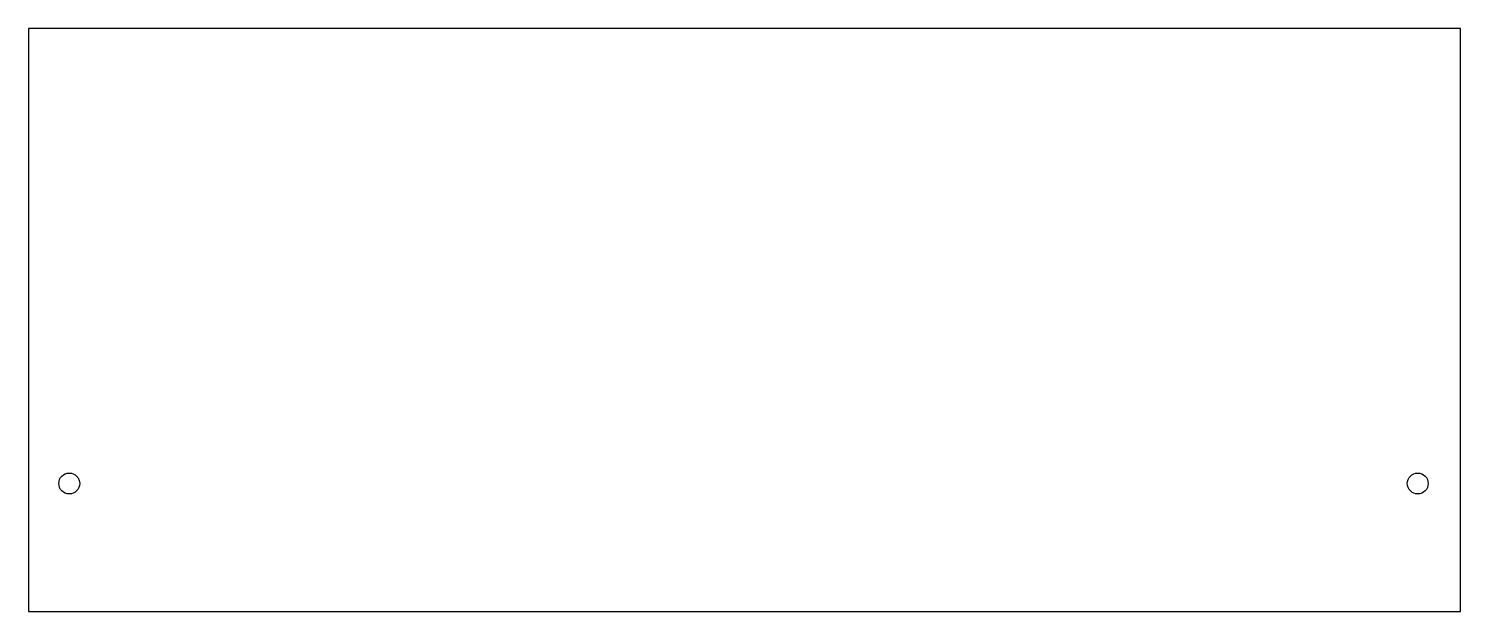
# Model space of a CAD drawing. Header units: inches. Extents: x 0.5 to 22, y 0.5 to 9.2.
import ezdxf

# ---------------------------------------------------------------- set-up
doc = ezdxf.new("R2010")
doc.units = ezdxf.units.IN
doc.header["$MEASUREMENT"] = 0
doc.layers.add('CUT', color=7, linetype='Continuous')

msp = doc.modelspace()

# ---------------------------------------------------------------- linework, layer by layer
at = {"layer": 'CUT'}
msp.add_lwpolyline([(0.5, 0.5), (22, 0.5), (22, 9.25), (0.5, 9.25)], close=True, dxfattribs=at)
for centre in [(1.11, 2.42), (21.36, 2.42)]:
    msp.add_circle(centre, 0.157, dxfattribs=at)

doc.saveas('drawing.dxf')
